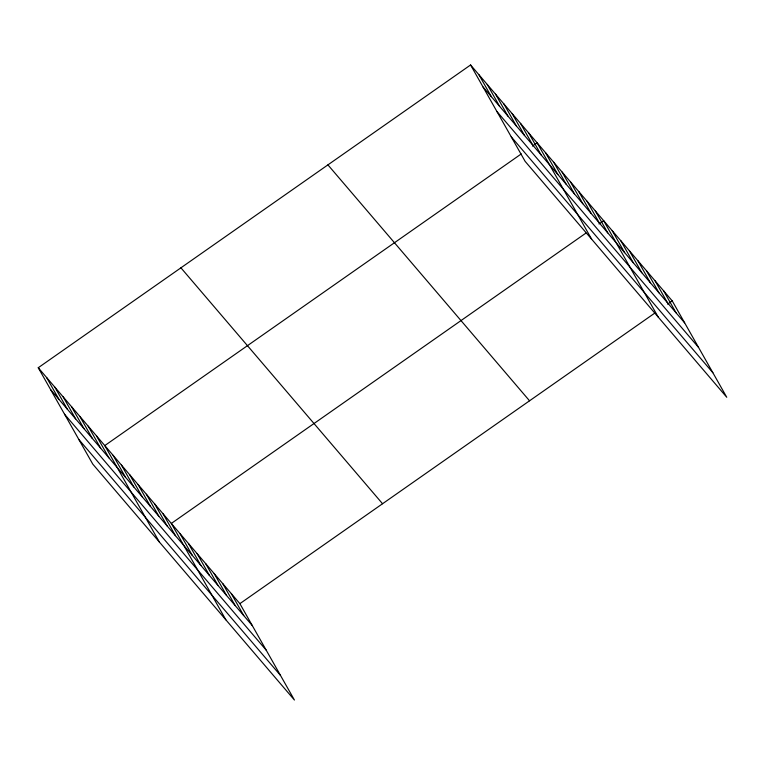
<?xml version="1.0" encoding="UTF-8"?>
<svg xmlns="http://www.w3.org/2000/svg" width="765" height="765" viewBox="0 0 765 765"><rect width="100%" height="100%" fill="white"/><g stroke="black" fill="none" stroke-linecap="round" stroke-linejoin="round"><path stroke-width="1.15" d="M38.25 367.736L239.885 603.652L294.42 700.032L92.775 464.116L38.25 367.736L470.58 64.968L672.225 300.884L726.75 397.264L525.115 161.348L470.58 64.968M521.271 153.928L104.786 445.584L159.321 541.964M532.459 146.086L537.126 142.826L591.651 239.206M585.942 233.086L171.331 523.442L225.857 619.822M599.005 223.944L603.662 220.674L658.196 317.054M239.885 603.652L655.433 312.646M667.558 304.154L672.225 300.884M483.011 86.933L684.646 322.849M496.906 111.489L698.541 347.406M511.221 136.792L712.856 372.708M327.917 164.877L529.552 400.803M180.922 267.817L382.557 503.743M50.672 389.691L252.316 625.617M64.566 414.248L266.21 650.173M78.881 439.55L280.526 675.476M663.647 290.863L676.078 312.828M655.079 280.832L667.51 302.797M646.511 270.81L658.942 292.775M637.943 260.779L650.365 282.744M629.375 250.757L641.797 272.723M620.807 240.726L633.229 262.691M612.23 230.705L624.661 252.66M595.342 210.939L607.773 232.904M587.032 201.214L599.454 223.179M578.713 191.48L591.135 213.445M570.394 181.745L582.815 203.71M562.074 172.02L574.505 193.975M553.755 162.285L566.186 184.25M545.445 152.551L557.867 174.516M528.806 133.091L541.228 155.056M520.487 123.356L532.918 145.321M512.168 113.631L524.599 135.587M503.858 103.897L516.279 125.862M495.538 94.162L507.96 116.127M487.219 84.427L499.641 106.392M478.9 74.702L491.331 96.667M231.317 593.621L243.748 615.586M222.749 583.599L235.171 605.564M214.181 573.568L226.603 595.533M205.613 563.547L218.035 585.512M197.045 553.516L209.467 575.481M188.467 543.494L200.899 565.459M179.899 533.463L192.331 555.428M163.012 513.707L175.443 535.672M154.693 503.972L167.124 525.938M146.383 494.247L158.804 516.203M138.063 484.513L150.485 506.478M129.744 474.778L142.166 496.743M121.425 465.053L133.856 487.009M113.105 455.318L125.537 477.284M96.476 435.849L108.898 457.814M88.157 426.124L100.578 448.089M79.837 416.389L92.269 438.355M71.518 406.655L83.949 428.62M63.199 396.93L75.63 418.885M54.889 387.195L67.31 409.16M46.569 377.461L58.991 399.426"/></g></svg>
